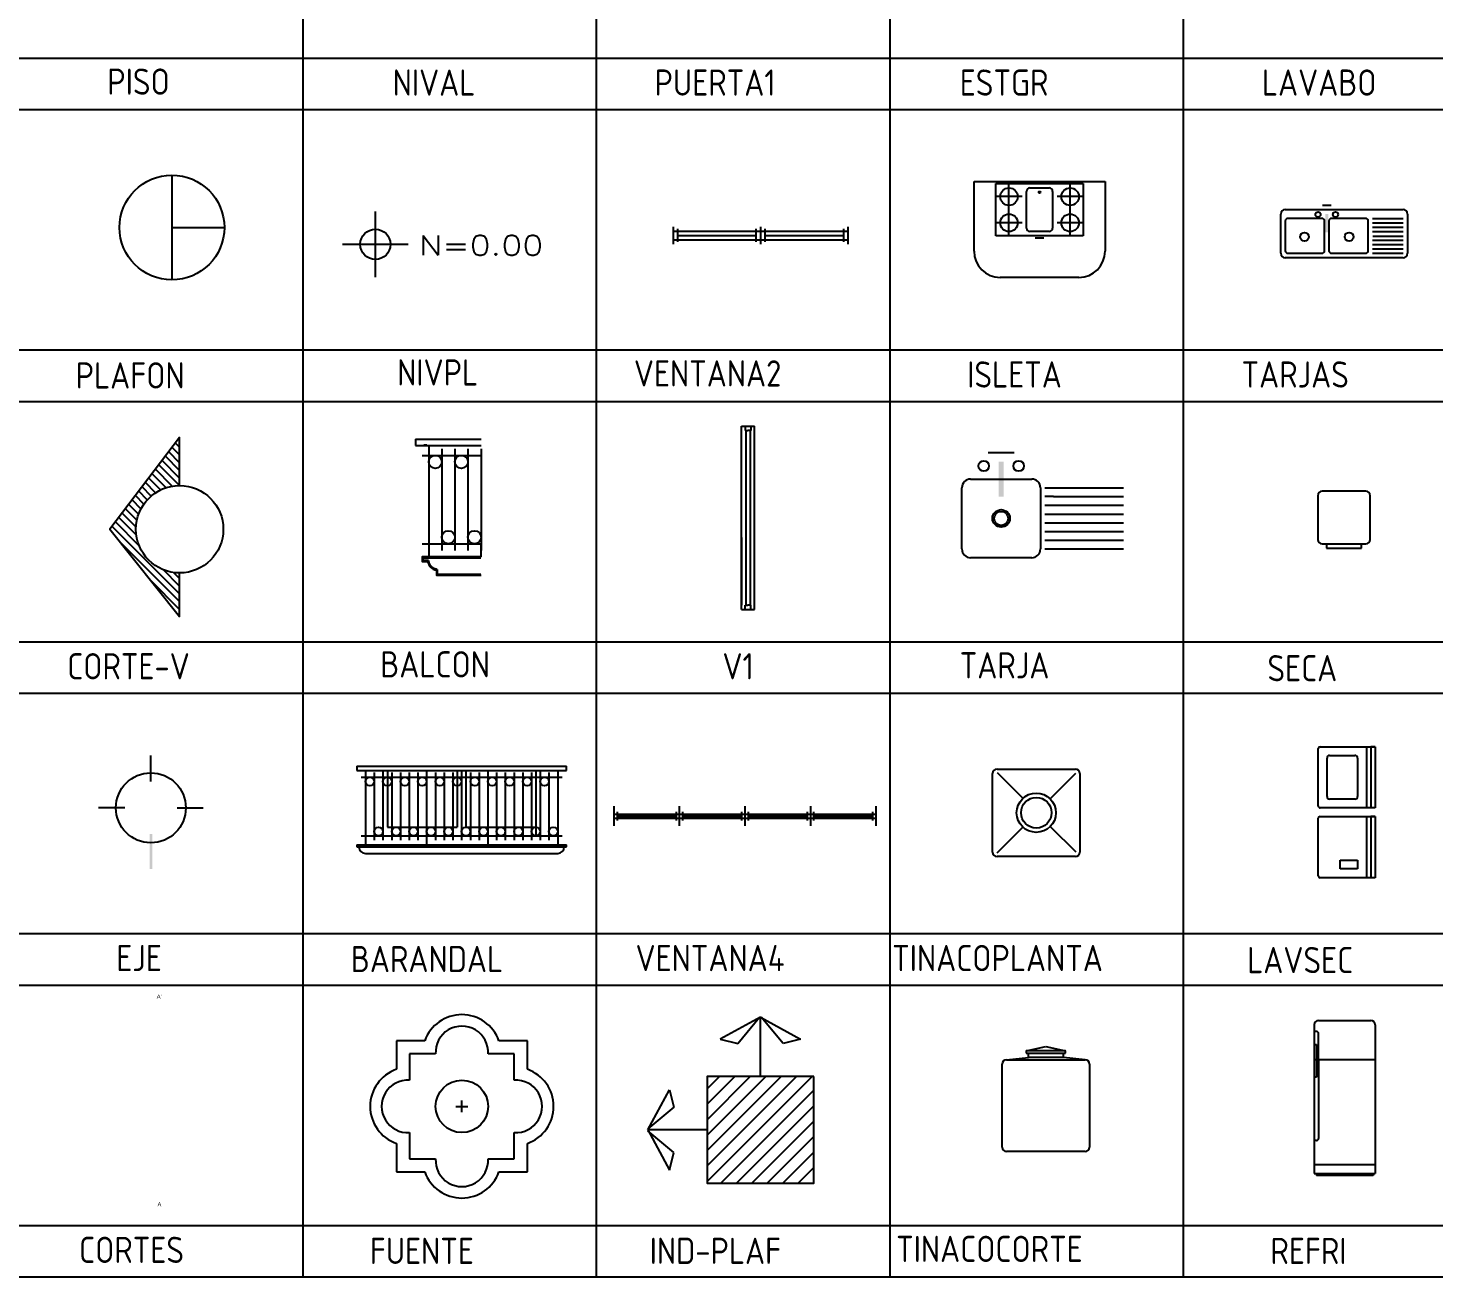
# Model space of a CAD drawing. Header units: millimetres. Extents: x 2198.5 to 2287.8, y 1208.8 to 1298.1.
# Drawn here: x 2228.92 to 2245.01, y 1237.71 to 1252.01 of the extents above; entities that cross this region are included whole.
import ezdxf

# ---------------------------------------------------------------- set-up
doc = ezdxf.new("R2010")
doc.units = ezdxf.units.MM
doc.linetypes.add('CENTRO', pattern=[2, 1.25, -0.25, 0.25, -0.25])
for name, color, linetype in [('2', 7, 'Continuous'), ('CORTES', 3, 'CENTRO'), ('LINEAS', 7, 'Continuous'), ('MOBITAS', 5, 'Continuous'), ('PB', 1, 'Continuous'), ('PLAFONES', 14, 'Continuous'), ('PLANTA', 7, 'Continuous')]:
    doc.layers.add(name, color=color, linetype=linetype)
doc.styles.add('ARCHQUICK', font='ARCHQUIK.SHX')
doc.styles.add('ROMAND', font='romand')
doc.styles.get("Standard").update_dxf_attribs({"font": 'arial.ttf'})
doc.styles.add('T09', font='SIMPLEX', dxfattribs={"width": 1.25, "height": 0.09})

# ---------------------------------------------------------------- blocks, each defined once
blk = doc.blocks.new('BARANDA')
at = {"layer": 'LINEAS'}
for p, q in [((-0.3, 0.8), (-0.3, 0.75)), ((0, 0.75), (0, 0)), ((0.05, 0.75), (0.05, 0.1)), ((0.85, 0.75), (0.85, 0.1)), ((0.9, 0.75), (0.9, 0)), ((0.95, 0.75), (0.95, 0.1)), ((1.75, 0.75), (1.75, 0)), ((1.8, 0.75), (1.8, 0)), ((2.1, 0.75), (2.1, 0.8)), ((-0.15, 0), (1.95, 0)), ((0, 0), (1.8, 0)), ((0.05, 0.1), (0.85, 0.1)), ((0.95, 0.1), (1.75, 0.1)), ((-0.3, -0.1), (-0.3, -0.125)), ((-0.3, -0.1), (2.1, -0.1)), ((-0.3, -0.125), (2.1, -0.125)), ((-0.3, -0.125), (-0.275, -0.125)), ((2.1, -0.125), (2.1, -0.1)), ((-0.2, -0.2), (2, -0.2))]:
    blk.add_line(p, q, dxfattribs=at)
for centre, start, end in [((-0.2, -0.125), 180, 270), ((2, -0.125), 270, 360)]:
    blk.add_arc(centre, 0.075, start, end, dxfattribs=at)
at = {"layer": 'PLANTA'}
for p, q in [((-0.3, 0.8), (1.2, 0.8)), ((-0.3, 0.75), (1.2, 0.75)), ((-0.25, 0.675), (1.25, 0.675)), ((-0.2, 0.75), (-0.2, -0.1)), ((-0.1, 0.725), (-0.1, -0.05)), ((0, 0.725), (0, -0.05)), ((0.1, 0.725), (0.1, -0.05)), ((0.2, 0.725), (0.2, -0.05)), ((0.3, 0.725), (0.3, -0.05)), ((0.4, 0.725), (0.4, -0.05)), ((0.5, 0.75), (0.5, -0.1)), ((0.6, 0.725), (0.6, -0.05)), ((0.7, 0.725), (0.7, -0.05)), ((0.8, 0.725), (0.8, -0.05)), ((0.9, 0.725), (0.9, -0.05)), ((1, 0.725), (1, -0.05)), ((1.1, 0.8), (2.1, 0.8)), ((1.1, 0.75), (2.1, 0.75)), ((1.1, 0.725), (1.1, -0.05)), ((1.15, 0.675), (2.05, 0.675)), ((1.2, 0.75), (1.2, -0.1)), ((1.2, 0.75), (1.2, -0.1)), ((1.3, 0.725), (1.3, -0.05)), ((1.4, 0.725), (1.4, -0.05)), ((1.5, 0.725), (1.5, -0.05)), ((1.6, 0.725), (1.6, -0.05)), ((1.7, 0.725), (1.7, -0.05)), ((1.8, 0.725), (1.8, -0.05)), ((1.9, 0.725), (1.9, -0.05)), ((2, 0.75), (2, -0.1)), ((-0.25, 0), (1.25, 0)), ((1.15, 0), (2.05, 0))]:
    blk.add_line(p, q, dxfattribs=at)
for centre in [(-0.15, 0.625), (0.05, 0.625), (0.25, 0.625), (0.45, 0.625), (0.65, 0.625), (0.85, 0.625), (1.05, 0.625), (1.25, 0.625), (1.45, 0.625), (1.65, 0.625), (1.85, 0.625), (-0.05, 0.05), (0.15, 0.05), (0.35, 0.05), (0.55, 0.05), (0.75, 0.05), (0.95, 0.05), (1.15, 0.05), (1.35, 0.05), (1.55, 0.05), (1.75, 0.05), (1.95, 0.05)]:
    blk.add_circle(centre, 0.05, dxfattribs=at)
blk = doc.blocks.new('CB')
at = {"layer": 'LINEAS'}
for p, q in [((-0.5, 0.8), (-0.5, 0.75)), ((0, -0.1), (0, 0))]:
    blk.add_line(p, q, dxfattribs=at)
at = {"layer": 'PLANTA'}
for p, q in [((-0.5, 0.8), (0, 0.8)), ((-0.415, 0.752), (-0.436, 0.752)), ((-0.5, 0.75), (0, 0.75)), ((-0.45, 0.675), (0, 0.675)), ((-0.4, 0.75), (-0.4, -0.1)), ((-0.3, 0.725), (-0.3, -0.05)), ((-0.2, 0.725), (-0.2, -0.05)), ((-0.1, 0.725), (-0.1, -0.05)), ((0, 0.725), (0, -0.05)), ((-0.45, 0), (0, 0)), ((-0.001, -0.1), (-0.005, -0.1)), ((-0.001, -0.24), (0, -0.24))]:
    blk.add_line(p, q, dxfattribs=at)
blk.add_lwpolyline([(0, -0.1), (-0.449, -0.1), (-0.449, -0.135), (-0.408, -0.135, 0.322365), (-0.341, -0.201), (-0.341, -0.24), (0, -0.24)], format="xyb", dxfattribs=at)
at = {"layer": 'PLANTA', "const_width": 0.015}
blk.add_lwpolyline([(0, -0.108), (-0.442, -0.108), (-0.442, -0.127), (-0.4, -0.127, 0.393645), (-0.333, -0.194), (-0.333, -0.233), (0, -0.233)], format="xyb", dxfattribs=at)
at = {"layer": 'PLANTA'}
for centre in [(-0.35, 0.625), (-0.15, 0.625), (-0.25, 0.05), (-0.05, 0.05)]:
    blk.add_circle(centre, 0.05, dxfattribs=at)
blk = doc.blocks.new('*X265')
at = {"color": 0}
for p, q in [((63.8047, 50.9), (64.1919, 51.2872)), ((64.0802, 51.1313), (64.2169, 51.268)), ((63.7605, 50.9), (64.1025, 51.242)), ((64.1407, 51.1476), (64.242, 51.2489)), ((64.187, 51.1497), (64.2671, 51.2298)), ((64.2262, 51.1447), (64.2922, 51.2107)), ((64.2606, 51.1349), (64.3173, 51.1916)), ((64.2912, 51.1213), (64.3424, 51.1725)), ((64.3187, 51.1046), (64.3674, 51.1534)), ((64.3432, 51.085), (64.3925, 51.1343)), ((64.365, 51.0625), (64.4176, 51.1152)), ((64.3839, 51.0373), (64.4427, 51.096)), ((63.7163, 50.9), (63.8816, 51.0652)), ((64.3999, 51.0091), (64.4678, 51.0769)), ((64.4126, 50.9776), (64.4929, 51.0578)), ((64.4214, 50.9422), (64.5179, 51.0387)), ((64.425, 50.9016), (64.543, 51.0196)), ((63.8489, 50.9), (63.9437, 50.9948)), ((63.8931, 50.9), (63.9274, 50.9343)), ((64.4676, 50.9), (64.5681, 51.0005)), ((64.5118, 50.9), (64.5932, 50.9814)), ((64.556, 50.9), (64.6183, 50.9623)), ((64.6002, 50.9), (64.6434, 50.9432)), ((64.6444, 50.9), (64.6684, 50.924)), ((64.6886, 50.9), (64.6935, 50.9049))]:
    blk.add_line(p, q, dxfattribs=at)
blk = doc.blocks.new('CORTE-V')
at = {"layer": 'CORTES', "linetype": 'Continuous'}
blk.add_lwpolyline([(-0.25, 0.25), (-0.25, 0.525), (-0.65, 0), (-0.25, -0.5), (-0.25, -0.25)], dxfattribs=at)
at = {"layer": 'CORTES', "color": 2, "linetype": 'Continuous'}
blk.add_circle((-0.25, 0), 0.25, dxfattribs=at)
at = {"layer": 'CORTES', "color": 14, "rotation": 90}
blk.add_blockref('*X265', (50.65, -64.175), dxfattribs=at)
at = {"layer": 'CORTES', "color": 6, "style": 'ROMAND'}
blk.add_attdef('N', (-0.419, -0.1593), '', height=0.3, dxfattribs=at)
blk = doc.blocks.new('CORTES')
at = {"layer": 'CORTES'}
blk.add_lwpolyline([(0.624, -6.847, 0, 0.35, 0), (0.443, -6.847, 0, 0, 0), (-0.443, -6.847, 0, 0, 0), (0, -7.102, 0, 0, 0), (0, -1.179, 0, 0, 0), (0, 6.106, 0, 0, 0), (-0.443, 5.851, 0, 0, 0), (0.443, 5.851, 0.35, 0, 0), (0.624, 5.851, 0, 0, 0)], format="xyseb", dxfattribs=at)
for s, p in [("A'", (0.076, 5.902)), ('A', (0.122, -6.783))]:
    blk.add_text(s, height=0.25, dxfattribs=at).set_placement(p)
blk = doc.blocks.new('EJE')
for p, q in [((0, 1), (0, 1.3)), ((-0.3, 0.7), (-0.6, 0.7)), ((0.3, 0.7), (0.6, 0.7))]:
    blk.add_line(p, q)
blk.add_circle((0, 0.7), 0.4)
blk.add_trace([(0.015, 0.4), (-0.015, 0.4), (0.015, 0), (-0.015, 0)])
blk = doc.blocks.new('FUENTE')
for p, q in [((-1, 1), (-1, 0.566)), ((-0.566, 1), (-1, 1)), ((1, 1), (0.566, 1)), ((1, 0.566), (1, 1)), ((-0.8, 0.8), (-0.8, 0.4)), ((-0.4, 0.8), (-0.8, 0.8)), ((0.8, 0.8), (0.4, 0.8)), ((0.8, 0.4), (0.8, 0.8)), ((-0.09, 0), (0.09, 0)), ((0, -0.09), (0, 0.09)), ((-0.8, -0.4), (-0.8, -0.8)), ((0.8, -0.8), (0.8, -0.4)), ((-1, -0.566), (-1, -1)), ((1, -1), (1, -0.566)), ((-0.8, -0.8), (-0.4, -0.8)), ((0.4, -0.8), (0.8, -0.8)), ((-1, -1), (-0.566, -1)), ((0.566, -1), (1, -1))]:
    blk.add_line(p, q)
blk.add_circle((0, 0), 0.4)
for centre, radius, start, end in [((0, 0.8), 0.6, 19.4712, 160.5288), ((0, 0.824), 0.401, 356.5286, 183.4714), ((-0.8, 0), 0.6, 109.4712, 250.5288), ((0.8, 0), 0.6, 289.4712, 70.5288), ((-0.824, 0), 0.401, 86.5286, 273.4714), ((0.824, 0), 0.401, 266.5286, 93.4714), ((0, -0.824), 0.401, 176.5286, 3.4714), ((0, -0.8), 0.6, 199.4712, 340.5288)]:
    blk.add_arc(centre, radius, start, end)
blk = doc.blocks.new('*X319')
at = {"color": 0}
for p, q in [((21.115, 1.9347), (21.7153, 2.535)), ((21.115, 2.0231), (21.6269, 2.535)), ((21.115, 2.1115), (21.5385, 2.535)), ((21.115, 2.1999), (21.4501, 2.535)), ((21.115, 2.2883), (21.3617, 2.535)), ((21.115, 2.3767), (21.2733, 2.535)), ((21.115, 2.4651), (21.1849, 2.535)), ((21.1937, 1.925), (21.725, 2.4563)), ((21.282, 1.925), (21.725, 2.368)), ((21.3704, 1.925), (21.725, 2.2796)), ((21.4588, 1.925), (21.725, 2.1912)), ((21.5472, 1.925), (21.725, 2.1028)), ((21.6356, 1.925), (21.725, 2.0144)), ((21.724, 1.925), (21.725, 1.926))]:
    blk.add_line(p, q, dxfattribs=at)
blk = doc.blocks.new('IND-PLAF')
at = {"layer": 'PLAFONES'}
for p, q in [((-0.305, 0.95), (-0.535, 0.825)), ((-0.435, 0.8), (-0.31, 0.95)), ((-0.305, 0.95), (-0.075, 0.825)), ((-0.305, 0.61), (-0.305, 0.95)), ((-0.175, 0.8), (-0.3, 0.95)), ((-0.535, 0.825), (-0.435, 0.8)), ((-0.075, 0.825), (-0.175, 0.8)), ((-0.95, 0.305), (-0.825, 0.535)), ((-0.825, 0.535), (-0.8, 0.435)), ((-0.8, 0.435), (-0.95, 0.31)), ((-0.61, 0.305), (-0.95, 0.305)), ((-0.95, 0.305), (-0.825, 0.075)), ((-0.8, 0.175), (-0.95, 0.3)), ((-0.825, 0.075), (-0.8, 0.175))]:
    blk.add_line(p, q, dxfattribs=at)
at = {"layer": 'PLAFONES', "color": 5}
blk.add_lwpolyline([(0, 0.61), (-0.61, 0.61), (-0.61, 0), (0, 0)], close=True, dxfattribs=at)
at = {"layer": 'PLAFONES', "color": 15}
blk.add_blockref('*X319', (-21.725, -1.925), dxfattribs=at)
blk = doc.blocks.new('ESTGR')
for p, q in [((-0.05, 0), (0.05, 0)), ((-0.5, -0.025), (0.5, -0.025)), ((-0.5, -0.625), (-0.5, -0.025)), ((-0.35, -0.025), (-0.35, -0.625)), ((-0.15, -0.535), (-0.15, -0.115)), ((-0.11, -0.075), (0.11, -0.075)), ((0.15, -0.115), (0.15, -0.535)), ((0.35, -0.025), (0.35, -0.625)), ((0.5, -0.025), (0.5, -0.625)), ((-0.5, -0.175), (-0.2, -0.175)), ((0.2, -0.175), (0.5, -0.175)), ((-0.5, -0.475), (-0.2, -0.475)), ((0.2, -0.475), (0.5, -0.475)), ((0.5, -0.625), (-0.5, -0.625)), ((0.11, -0.575), (-0.11, -0.575))]:
    blk.add_line(p, q)
for centre, radius in [((-0.35, -0.175), 0.1), ((0.35, -0.175), 0.1), ((-0.35, -0.475), 0.1), ((0.35, -0.475), 0.1), ((0, -0.525), 0.01)]:
    blk.add_circle(centre, radius)
for centre, start, end in [((-0.11, -0.115), 90, 180), ((0.11, -0.115), 0, 90), ((-0.11, -0.535), 180, 270), ((0.11, -0.535), 270, 0)]:
    blk.add_arc(centre, 0.04, start, end)
blk = doc.blocks.new('ISLETA')
for p, q in [((-0.75, 0), (0.75, 0)), ((-0.75, -0.8), (-0.75, 0)), ((0.75, 0), (0.75, -0.8)), ((0.45, -1.1), (-0.45, -1.1))]:
    blk.add_line(p, q)
for centre, start, end in [((-0.45, -0.8), 180, 270), ((0.45, -0.8), 270, 0)]:
    blk.add_arc(centre, 0.3, start, end)
at = {"rotation": 180}
blk.add_blockref('ESTGR', (0, -0.65), dxfattribs=at)
blk = doc.blocks.new('LAVSEC')
for p, q in [((-0.75, -0.68), (-0.75, -0.05)), ((-0.75, -0.05), (-0.75, -0.1)), ((-0.75, -0.05), (-0.05, -0.05)), ((-0.75, -0.1), (-0.05, -0.1)), ((-0.75, -0.15), (-0.05, -0.15)), ((-0.05, -0.05), (-0.05, -0.68)), ((0.05, -0.68), (0.05, -0.05)), ((0.05, -0.05), (0.05, -0.1)), ((0.05, -0.05), (0.75, -0.05)), ((0.05, -0.1), (0.75, -0.1)), ((0.05, -0.15), (0.75, -0.15)), ((0.75, -0.05), (0.75, -0.68)), ((-0.65, -0.57), (-0.65, -0.28)), ((-0.62, -0.25), (-0.18, -0.25)), ((-0.15, -0.28), (-0.15, -0.57)), ((0.55, -0.45), (0.55, -0.25)), ((0.55, -0.25), (0.65, -0.25)), ((0.65, -0.25), (0.65, -0.45)), ((0.65, -0.45), (0.55, -0.45)), ((-0.18, -0.6), (-0.62, -0.6)), ((-0.07, -0.7), (-0.73, -0.7)), ((0.73, -0.7), (0.07, -0.7))]:
    blk.add_line(p, q)
for centre, radius, start, end in [((-0.62, -0.28), 0.03, 90, 180), ((-0.18, -0.28), 0.03, 0, 90), ((-0.62, -0.57), 0.03, 180, 270), ((-0.18, -0.57), 0.03, 270, 0), ((-0.73, -0.68), 0.02, 180, 270), ((-0.07, -0.68), 0.02, 270, 0), ((0.07, -0.68), 0.02, 180, 270), ((0.73, -0.68), 0.02, 270, 0)]:
    blk.add_arc(centre, radius, start, end)
blk = doc.blocks.new('NIVPL')
for p, q in [((0, -0.15), (0, 0.15)), ((-0.15, 0), (0.15, 0))]:
    blk.add_line(p, q)
blk.add_circle((0, 0), 0.0692)
at = {"style": 'T09', "width": 1.25}
blk.add_attdef('N=0.00', (0.2, -0.05), '', height=0.09, dxfattribs=at)
blk = doc.blocks.new('PLAFON')
for p, q in [((0, 0.3), (0, -0.3)), ((0, 0), (0.3, 0))]:
    blk.add_line(p, q)
blk.add_circle((0, 0), 0.3)
blk = doc.blocks.new('REFRI')
at = {"layer": 'PLANTA'}
for p, q in [((-0.3, 1.775), (0.3, 1.775)), ((-0.35, 1.725), (-0.35, 0.025)), ((-0.325, 1.65), (-0.35, 1.65)), ((-0.3, 1.325), (-0.3, 1.625)), ((0.35, 1.725), (0.35, 0.025)), ((-0.35, 1.5), (-0.325, 1.5)), ((-0.325, 1.5), (-0.325, 1.125)), ((0.35, 1.325), (-0.35, 1.325)), ((-0.3, 1.325), (-0.3, 0.425)), ((-0.325, 1.125), (-0.35, 1.125)), ((-0.325, 0.4), (-0.35, 0.4)), ((-0.35, 0.125), (0.35, 0.125)), ((-0.35, 0.025), (0.35, 0.025)), ((-0.325, 0.025), (-0.325, 0)), ((0.325, 0), (-0.325, 0)), ((0.325, 0.025), (0.325, 0))]:
    blk.add_line(p, q, dxfattribs=at)
for centre, radius, start, end in [((-0.3, 1.725), 0.05, 90, 180), ((0.3, 1.725), 0.05, 0, 90), ((-0.325, 1.625), 0.025, 360, 90), ((-0.325, 0.425), 0.025, 270, 0)]:
    blk.add_arc(centre, radius, start, end, dxfattribs=at)
blk = doc.blocks.new('SECA')
at = {"layer": 'MOBITAS'}
for p, q in [((0, 0), (-0.5, 0)), ((-0.55, -0.05), (-0.55, -0.55)), ((0.05, -0.55), (0.05, -0.05)), ((-0.5, -0.6), (-0.45, -0.6)), ((-0.45, -0.6), (-0.45, -0.65)), ((-0.45, -0.6), (-0.05, -0.6)), ((-0.05, -0.65), (-0.05, -0.6)), ((-0.05, -0.6), (0, -0.6)), ((-0.45, -0.65), (-0.05, -0.65))]:
    blk.add_line(p, q, dxfattribs=at)
for centre, start, end in [((-0.5, -0.05), 90, 180), ((0, -0.05), 0, 90), ((-0.5, -0.55), 180, 270), ((0, -0.55), 270, 0)]:
    blk.add_arc(centre, 0.05, start, end, dxfattribs=at)
blk = doc.blocks.new('TARJA')
for p, q in [((0.075, 0), (-0.075, 0)), ((-0.175, -0.15), (0.175, -0.15)), ((-0.225, -0.55), (-0.225, -0.2)), ((0.225, -0.2), (0.225, -0.55)), ((0.25, -0.2), (0.7, -0.2)), ((0.3, -0.25), (0.25, -0.25)), ((0.25, -0.3), (0.7, -0.3)), ((0.3, -0.25), (0.7, -0.25)), ((0.25, -0.35), (0.7, -0.35)), ((0.25, -0.4), (0.7, -0.4)), ((0.25, -0.45), (0.7, -0.45)), ((0.25, -0.5), (0.7, -0.5)), ((0.25, -0.55), (0.7, -0.55)), ((0.175, -0.6), (-0.175, -0.6))]:
    blk.add_line(p, q)
for centre, radius in [((-0.1, -0.075), 0.03), ((0.1, -0.075), 0.03), ((0, -0.375), 0.05), ((0, -0.375), 0.04)]:
    blk.add_circle(centre, radius)
for centre, start, end in [((-0.175, -0.2), 90, 180), ((0.175, -0.2), 0, 90), ((-0.175, -0.55), 180, 270), ((0.175, -0.55), 270, 0)]:
    blk.add_arc(centre, 0.05, start, end)
blk.add_trace([(0.015, -0.05), (-0.015, -0.05), (0.015, -0.25), (-0.015, -0.25)])
blk = doc.blocks.new('TARJAS')
for p, q in [((-0.05, 0), (0.05, 0)), ((-0.525, -0.55), (-0.525, -0.1)), ((-0.475, -0.05), (0.875, -0.05)), ((-0.055, -0.15), (-0.445, -0.15)), ((0.445, -0.15), (0.055, -0.15)), ((0.525, -0.15), (0.875, -0.15)), ((0.925, -0.1), (0.925, -0.55)), ((-0.475, -0.18), (-0.475, -0.52)), ((-0.025, -0.52), (-0.025, -0.18)), ((0.025, -0.18), (0.025, -0.52)), ((0.475, -0.52), (0.475, -0.18)), ((0.525, -0.2), (0.875, -0.2)), ((0.525, -0.25), (0.875, -0.25)), ((0.525, -0.3), (0.875, -0.3)), ((0.525, -0.4), (0.875, -0.4)), ((0.525, -0.45), (0.875, -0.45)), ((0.526, -0.352), (0.875, -0.352)), ((0.875, -0.6), (-0.475, -0.6)), ((-0.445, -0.55), (-0.055, -0.55)), ((0.055, -0.55), (0.445, -0.55)), ((0.525, -0.5), (0.875, -0.5)), ((0.525, -0.55), (0.875, -0.55))]:
    blk.add_line(p, q)
for centre, radius in [((-0.1, -0.105), 0.03), ((0.1, -0.105), 0.03), ((-0.255, -0.36), 0.05), ((0.255, -0.36), 0.05)]:
    blk.add_circle(centre, radius)
for centre, radius, start, end in [((-0.475, -0.1), 0.05, 90, 180), ((-0.445, -0.18), 0.03, 90, 180), ((-0.055, -0.18), 0.03, 0, 90), ((0.055, -0.18), 0.03, 90, 180), ((0.445, -0.18), 0.03, 0, 90), ((0.875, -0.1), 0.05, 0, 90), ((-0.475, -0.55), 0.05, 180, 270), ((-0.445, -0.52), 0.03, 180, 270), ((-0.055, -0.52), 0.03, 270, 0), ((0.055, -0.52), 0.03, 180, 270), ((0.445, -0.52), 0.03, 270, 360), ((0.875, -0.55), 0.05, 270, 0)]:
    blk.add_arc(centre, radius, start, end)
blk.add_trace([(0.017, -0.1), (-0.017, -0.1), (0.017, -0.31), (-0.017, -0.31)])
blk = doc.blocks.new('TIN1')
for p, q in [((0.05, 1), (0.95, 1)), ((0, 0.05), (0, 0.95)), ((0.349, 0.664), (0.055, 0.958)), ((0.663, 0.664), (0.952, 0.954)), ((1, 0.95), (1, 0.05)), ((0.349, 0.339), (0.048, 0.038)), ((0.663, 0.339), (0.951, 0.051)), ((0.95, 0), (0.05, 0))]:
    blk.add_line(p, q)
for radius in [0.225, 0.175]:
    blk.add_circle((0.5, 0.5), radius)
for centre, start, end in [((0.05, 0.95), 90, 180), ((0.95, 0.95), 0, 90), ((0.05, 0.05), 180, 270), ((0.95, 0.05), 270, 0)]:
    blk.add_arc(centre, 0.05, start, end)
blk = doc.blocks.new('TIN2')
for p, q in [((-0.225, 1.15), (0, 1.2)), ((-0.225, 1.15), (-0.225, 1.125)), ((0.225, 1.15), (-0.225, 1.15)), ((0, 1.2), (0.225, 1.15)), ((0.225, 1.125), (0.225, 1.15)), ((-0.5, 0.05), (-0.5, 1)), ((-0.45, 1.05), (-0.2, 1.075)), ((-0.45, 1.05), (0.45, 1.05)), ((-0.225, 1.125), (0.225, 1.125)), ((-0.2, 1.075), (-0.2, 1.125)), ((0.2, 1.075), (-0.2, 1.075)), ((0.2, 1.075), (0.2, 1.125)), ((0.45, 1.05), (0.2, 1.075)), ((0.5, 1), (0.5, 0.05)), ((0.45, 0), (-0.45, 0))]:
    blk.add_line(p, q)
for centre, start, end in [((-0.45, 1), 90, 180), ((0.45, 1), 0, 90), ((-0.45, 0.05), 180, 270), ((0.45, 0.05), 270, 0)]:
    blk.add_arc(centre, 0.05, start, end)
blk = doc.blocks.new('VENTANA2')
for p, q in [((-1, 0.2), (-1, 0)), ((-0.95, 0.175), (-0.95, 0.025)), ((-0.05, 0.175), (-0.05, 0.025)), ((0, 0.2), (0, 0)), ((0.05, 0.175), (0.05, 0.025)), ((0.95, 0.175), (0.95, 0.025)), ((1, 0.2), (1, 0)), ((-1, 0.15), (1, 0.15)), ((-1, 0.05), (1, 0.05)), ((-0.95, 0.1), (-0.05, 0.1)), ((0.05, 0.1), (0.95, 0.1))]:
    blk.add_line(p, q)
blk = doc.blocks.new('VENTANA4')
at = {"layer": 'PB'}
for p, q in [((-2, -0.05), (-2, 0.25)), ((-1, -0.05), (-1, 0.25)), ((0, -0.05), (0, 0.25)), ((1, -0.05), (1, 0.25)), ((2, -0.05), (2, 0.25)), ((-2, 0.13), (2, 0.13)), ((-2, 0.07), (2, 0.07)), ((-1.95, 0.13), (-1.95, 0.165)), ((-1.95, 0.065), (-1.95, 0.13)), ((-1.95, 0.0975), (-1.05, 0.0975)), ((-1.95, 0.0325), (-1.95, 0.065)), ((-1.05, 0.13), (-1.05, 0.165)), ((-1.05, 0.065), (-1.05, 0.13)), ((-1.05, 0.0325), (-1.05, 0.065)), ((-0.95, 0.13), (-0.95, 0.165)), ((-0.95, 0.065), (-0.95, 0.13)), ((-0.95, 0.0975), (-0.05, 0.0975)), ((-0.95, 0.0325), (-0.95, 0.065)), ((-0.05, 0.13), (-0.05, 0.165)), ((-0.05, 0.065), (-0.05, 0.13)), ((-0.05, 0.0325), (-0.05, 0.065)), ((0.05, 0.13), (0.05, 0.165)), ((0.05, 0.065), (0.05, 0.13)), ((0.05, 0.0975), (0.95, 0.0975)), ((0.05, 0.0325), (0.05, 0.065)), ((0.95, 0.13), (0.95, 0.165)), ((0.95, 0.065), (0.95, 0.13)), ((0.95, 0.0325), (0.95, 0.065)), ((1.05, 0.13), (1.05, 0.165)), ((1.05, 0.065), (1.05, 0.13)), ((1.05, 0.0975), (1.95, 0.0975)), ((1.05, 0.0325), (1.05, 0.065)), ((1.95, 0.13), (1.95, 0.165)), ((1.95, 0.065), (1.95, 0.13)), ((1.95, 0.0325), (1.95, 0.065))]:
    blk.add_line(p, q, dxfattribs=at)
blk = doc.blocks.new('V1')
at = {"layer": 'PLANTA'}
for p, q in [((-0.075, 0), (-0.075, 2.1)), ((-0.075, 2.1), (0.075, 2.1)), ((-0.075, 2.1), (-0.075, 2.1)), ((-0.033, 2.098), (-0.033, 2.05)), ((0.033, 2.098), (0.033, 2.05)), ((0.075, 0), (0.075, 2.1)), ((0.075, 2.1), (0.075, 2.1)), ((-0.033, 2.05), (0, 2.05)), ((-0.025, 2.047), (-0.025, 0.05)), ((0.033, 2.05), (0, 2.05)), ((0.025, 2.047), (0.025, 0.05)), ((-0.075, 0.825), (-0.075, 0.05)), ((0.025, 0.825), (0.025, 0.05)), ((-0.033, 0.05), (0, 0.05)), ((-0.033, 0.002), (-0.033, 0.05)), ((0.033, 0.05), (0, 0.05)), ((0.033, 0.002), (0.033, 0.05)), ((-0.075, 0), (0.075, 0))]:
    blk.add_line(p, q, dxfattribs=at)

msp = doc.modelspace()

# ---------------------------------------------------------------- linework, layer by layer
at = {"layer": '2', "color": 4}
for p, q in [((2232.063, 1237.709), (2232.063, 1267.781)), ((2235.423, 1237.709), (2235.423, 1267.781)), ((2238.783, 1237.709), (2238.783, 1267.781)), ((2242.143, 1237.709), (2242.143, 1267.781)), ((2228.703, 1251.664), (2232.063, 1251.664)), ((2232.063, 1251.664), (2235.423, 1251.664)), ((2235.423, 1251.664), (2238.783, 1251.664)), ((2238.783, 1251.664), (2242.143, 1251.664)), ((2242.143, 1251.664), (2245.503, 1251.664)), ((2228.703, 1251.075), (2232.063, 1251.075)), ((2232.063, 1251.075), (2235.423, 1251.075)), ((2235.423, 1251.075), (2238.783, 1251.075)), ((2238.783, 1251.075), (2242.143, 1251.075)), ((2242.143, 1251.075), (2245.503, 1251.075)), ((2228.703, 1248.323), (2232.063, 1248.323)), ((2232.063, 1248.323), (2235.423, 1248.323)), ((2235.423, 1248.323), (2238.783, 1248.323)), ((2238.783, 1248.323), (2242.143, 1248.323)), ((2242.143, 1248.323), (2245.503, 1248.323)), ((2228.703, 1247.733), (2232.063, 1247.733)), ((2232.063, 1247.733), (2235.423, 1247.733)), ((2235.423, 1247.733), (2238.783, 1247.733)), ((2238.783, 1247.733), (2242.143, 1247.733)), ((2242.143, 1247.733), (2245.503, 1247.733)), ((2228.703, 1244.982), (2232.063, 1244.982)), ((2232.063, 1244.982), (2235.423, 1244.982)), ((2235.423, 1244.982), (2238.783, 1244.982)), ((2238.783, 1244.982), (2242.143, 1244.982)), ((2242.143, 1244.982), (2245.503, 1244.982)), ((2228.703, 1244.392), (2232.063, 1244.392)), ((2232.063, 1244.392), (2235.423, 1244.392)), ((2235.423, 1244.392), (2238.783, 1244.392)), ((2238.783, 1244.392), (2242.143, 1244.392)), ((2242.143, 1244.392), (2245.503, 1244.392)), ((2228.703, 1241.64), (2232.063, 1241.64)), ((2232.063, 1241.64), (2235.423, 1241.64)), ((2235.423, 1241.64), (2238.783, 1241.64)), ((2238.783, 1241.64), (2242.143, 1241.64)), ((2242.143, 1241.64), (2245.503, 1241.64)), ((2228.703, 1241.051), (2232.063, 1241.051)), ((2232.063, 1241.051), (2235.423, 1241.051)), ((2235.423, 1241.051), (2238.783, 1241.051)), ((2238.783, 1241.051), (2242.143, 1241.051)), ((2242.143, 1241.051), (2245.503, 1241.051)), ((2228.703, 1238.299), (2232.063, 1238.299)), ((2232.063, 1238.299), (2235.423, 1238.299)), ((2235.423, 1238.299), (2238.783, 1238.299)), ((2238.783, 1238.299), (2242.143, 1238.299)), ((2242.143, 1238.299), (2245.503, 1238.299)), ((2228.703, 1237.709), (2232.063, 1237.709)), ((2232.063, 1237.709), (2235.423, 1237.709)), ((2235.423, 1237.709), (2238.783, 1237.709)), ((2238.783, 1237.709), (2242.143, 1237.709)), ((2242.143, 1237.709), (2245.503, 1237.709))]:
    msp.add_line(p, q, dxfattribs=at)

# ---------------------------------------------------------------- block references
for name, p in [('V1', (2237.156, 1245.35)), ('SECA', (2244.229, 1246.704)), ('BARANDA', (2232.978, 1242.758)), ('REFRI', (2243.988, 1238.87))]:
    msp.add_blockref(name, p)
for name, p, xscale, yscale, zscale in [('CORTE-V', (2231.15, 1246.27), 2, 2, 2), ('CB', (2234.101, 1246.103), 1.5, 1.5, 1.5), ('VENTANA4', (2237.124, 1242.911), 0.75, 0.75, 0.75), ('CORTES', (2230.374, 1239.789), 0.1875, 0.1875, 0.1875), ('IND-PLAF', (2237.909, 1238.783), 2, 2, 2)]:
    msp.add_blockref(name, p, dxfattribs=dict(xscale=xscale, yscale=yscale, zscale=zscale))
at = {"layer": '2'}
for name, p, xscale, yscale, zscale in [('PLAFON', (2230.562, 1249.725), 2, 2, 2), ('TARJA', (2240.055, 1247.144), 2, 2, 2), ('FUENTE', (2233.881, 1239.662), 0.75, 0.75, 0.75)]:
    msp.add_blockref(name, p, dxfattribs=dict(at, xscale=xscale, yscale=yscale, zscale=zscale))
for name, p in [('ISLETA', (2240.494, 1250.253)), ('TARJAS', (2243.782, 1249.979)), ('VENTANA2', (2237.298, 1249.534)), ('EJE', (2230.321, 1242.38)), ('TIN1', (2239.957, 1242.524)), ('TIN2', (2240.567, 1239.146))]:
    msp.add_blockref(name, p, dxfattribs=at)
at = {"layer": '2', "xscale": 2.5, "yscale": 2.5, "zscale": 2.5}
msp.add_blockref('NIVPL', (2232.891, 1249.532), dxfattribs=at).add_auto_attribs({'N=0.00': 'N=0.00'})
at = {"layer": '2', "rotation": 270}
msp.add_blockref('LAVSEC', (2244.385, 1243.03), dxfattribs=at)

# ---------------------------------------------------------------- texts
at = {"layer": '2', "style": 'ARCHQUICK'}
for s, p in [('PISO', (2229.822, 1251.245)), ('NIVAL', (2233.089, 1251.234)), ('PUERTA1', (2236.087, 1251.234)), ('ESTGR', (2239.581, 1251.234)), ('LAVABO', (2243.04, 1251.234)), ('PLAFON', (2229.46, 1247.881)), ('NIVPL', (2233.14, 1247.915)), ('VENTANA2', (2235.85, 1247.904)), ('ISLETA', (2239.666, 1247.892)), ('TARJAS', (2242.806, 1247.892)), ('CORTE-V', (2229.363, 1244.551)), ('BALCON', (2232.947, 1244.573)), ('V1', (2236.864, 1244.551)), ('TARJA', (2239.58, 1244.562)), ('SECA', (2243.103, 1244.529)), ('EJE', (2229.925, 1241.21)), ('BARANDAL', (2232.61, 1241.199)), ('VENTANA4', (2235.869, 1241.21)), ('TINACOPLANTA', (2238.807, 1241.21)), ('LAVSEC', (2242.871, 1241.187)), ('TINACOCORTE', (2238.852, 1237.88)), ('CORTES', (2229.499, 1237.869)), ('FUENTE', (2232.827, 1237.857)), ('IND-PLAF', (2236.031, 1237.858)), ('REFRI', (2243.137, 1237.857))]:
    msp.add_text(s, height=0.3, dxfattribs=at).set_placement(p)

doc.saveas('drawing.dxf')
